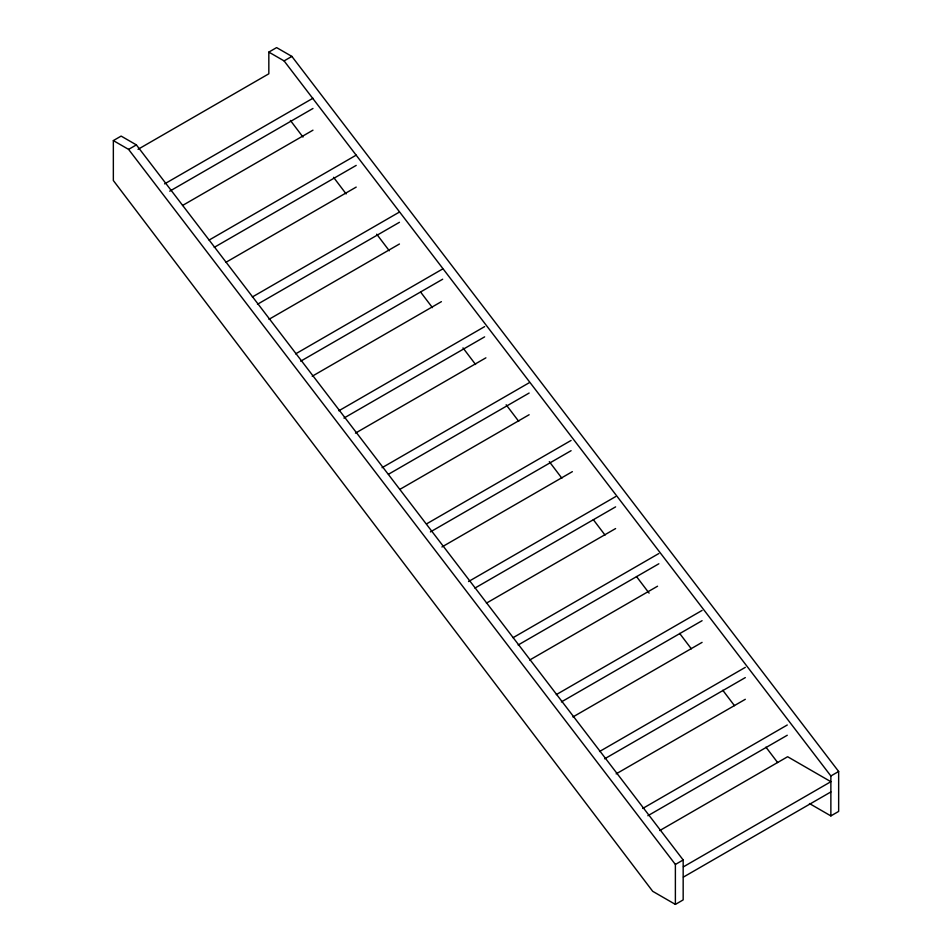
<?xml version="1.0" encoding="UTF-8"?>
<svg xmlns="http://www.w3.org/2000/svg" width="952" height="952" viewBox="0 0 952 952"><rect width="100%" height="100%" fill="white"/><g stroke="black" fill="none" stroke-linecap="round" stroke-linejoin="round"><path stroke-width="1.43" d="M113.347 140.587L121.13 136.088L136.374 144.894L683.167 859.965L683.167 899.902L675.384 904.4L652.703 891.31L113.347 180.523L113.347 140.587L128.591 149.393L675.384 864.464L675.384 904.4M138.052 149.297L268.833 73.792L268.833 52.098L276.615 47.6L291.871 56.406L838.652 771.477L838.652 811.413L830.87 815.912L809.45 803.536M128.591 149.393L136.374 144.894M268.833 52.098L284.089 60.904L291.871 56.406M164.613 183.879L312.97 98.234M169.73 191.173L312.97 108.48M182.522 205.489L312.97 130.186M209.131 240.059L356.203 155.14M214.248 247.353L356.203 165.398M225.755 262.407L356.203 187.092M252.363 296.964L399.435 212.058M257.48 304.259L399.435 222.304M268.988 319.313L399.435 244.01M295.596 353.882L442.668 268.964M300.713 361.177L442.668 279.222M312.22 376.23L441.395 301.653M338.829 410.788L484.627 326.619M343.946 418.083L484.627 336.865M355.453 433.136L485.901 357.833M382.061 467.706L529.133 382.787M388.464 474.263L529.133 393.045M399.971 489.316L529.133 414.739M426.579 523.874L571.093 440.443M430.411 531.906L571.093 450.689M441.93 546.96L572.366 471.656M468.539 581.529L615.611 496.611M474.929 588.086L615.611 506.869M486.436 603.14L615.611 528.562M513.045 637.697L658.843 553.528M518.162 644.992L658.843 563.774M529.669 660.045L657.558 586.218M556.289 694.615L702.076 610.434M561.394 701.91L702.076 620.692M572.914 716.963L702.076 642.386M599.522 751.521L745.309 667.352M604.639 758.815L745.309 677.598M616.146 773.869L745.309 699.303M642.755 808.438L787.268 724.996M647.872 815.733L787.268 735.253M659.807 830.537L787.637 756.733L830.87 781.699L683.429 866.82M675.384 864.464L683.167 859.965M830.87 815.912L830.87 775.975L838.652 771.477M683.429 877.078L830.87 791.945M284.089 60.904L830.87 775.975M290.408 120.464L302.986 137.052M333.557 177.322L346.135 193.91M376.706 234.192L389.285 250.769M420.748 292.24L432.434 307.639M463.005 347.908L475.583 364.497M506.155 404.778L518.733 421.355M549.304 461.637L561.882 478.225M593.346 519.685L605.032 535.083M636.495 576.543L649.086 593.132M679.645 633.413L691.331 648.812M722.794 690.271L734.48 705.67M765.943 747.141L777.629 762.54"/></g></svg>
